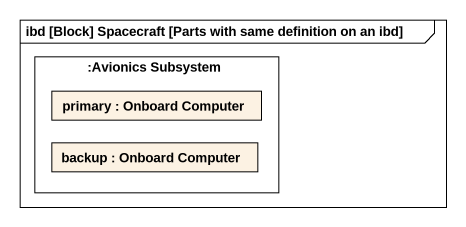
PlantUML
@startuml
mainframe ibd [Block] Spacecraft [Parts with same definition on an ibd]
rectangle ":Avionics Subsystem" as Avionics_Subsystem {
  rectangle "primary : Onboard Computer" as primary
  rectangle "backup : Onboard Computer" as backup
}
@enduml
